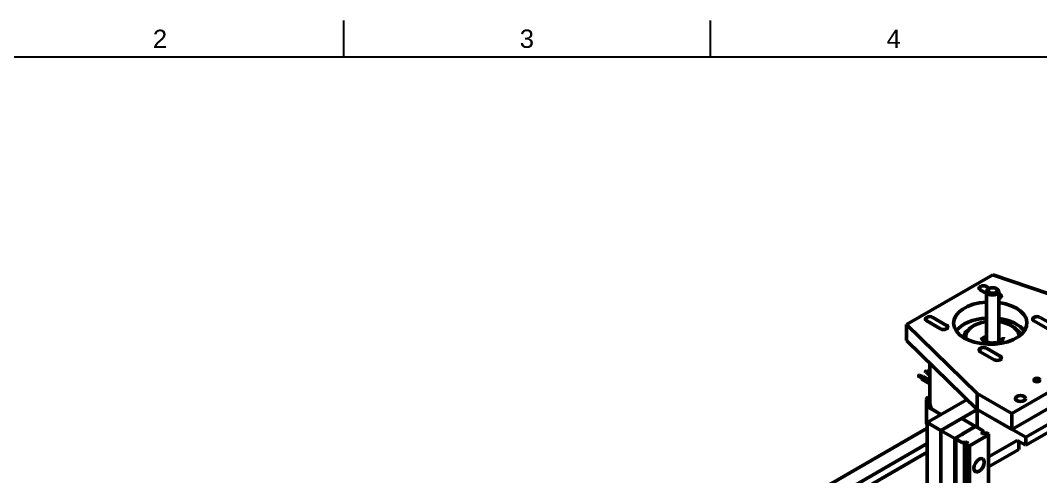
# Model space of a CAD drawing. Header units: millimetres. Extents: x 0 to 420, y 0 to 297.
# Drawn here: x 71 to 210, y 229.8 to 292 of the extents above; entities that cross this region are included whole.
import ezdxf
from ezdxf.enums import TextEntityAlignment as Align

# ---------------------------------------------------------------- set-up
doc = ezdxf.new("R2010")
doc.units = ezdxf.units.MM
doc.header["$LTSCALE"] = 0.75
doc.layers.add('Border', color=7, linetype='Continuous', lineweight=25)
doc.layers.add('Visible', color=7, linetype='Continuous', lineweight=50)
doc.styles.add('FusionTitle', font='')
doc.styles.get('FusionTitle').set_extended_font_data('Arial Unicode MS')

# ---------------------------------------------------------------- blocks, each defined once
blk = doc.blocks.new('ISO_A3_SHEET')
at = {"layer": 'Border'}
for p, q in [((115, 292), (115, 287)), ((165, 292), (165, 287)), ((410, 287), (20, 287))]:
    blk.add_line(p, q, dxfattribs=at)
at = {"layer": 'Border', "style": 'FusionTitle'}
for s, p in [('2', (90, 289.5)), ('3', (140, 289.5)), ('4', (190, 289.5))]:
    blk.add_text(s, height=2.5, dxfattribs=at).set_placement(p, align=Align.MIDDLE)

msp = doc.modelspace()

# ---------------------------------------------------------------- linework, layer by layer
at = {"layer": 'Visible', "extrusion": (0, 0.816497, 0.57735)}
for p, q in [((203.51, 257.32, 13.61), (191.73, 250.51, 23.23)), ((219.78, 251.74, 21.5), (203.51, 257.32, 13.61)), ((202.64, 254.76, 17.23), (201.8, 255.24, 16.54)), ((202.63, 255.72, 15.87), (203.06, 255.47, 16.23)), ((202.64, 255.03, 26.37), (202.64, 248.14, 21.5)), ((203.94, 255.44, 26.09), (204.06, 255.37, 25.89)), ((204.31, 255.03, 26.37), (204.31, 248.36, 21.66)), ((204.31, 254.75, 17.24), (204.51, 254.63, 17.41)), ((191.73, 250.51, 23.23), (201.39, 241.12, 36.51)), ((191.73, 248.34, 21.69), (191.73, 250.51, 23.23)), ((196.38, 249.94, 24.05), (194.5, 251.02, 22.51)), ((195.32, 251.5, 21.84), (197.21, 250.41, 23.38)), ((211, 249.94, 24.05), (209.11, 251.02, 22.51)), ((209.94, 251.5, 21.84), (211.74, 250.46, 23.31)), ((206.11, 238.4, 40.36), (224.49, 249.02, 25.35)), ((207.5, 249.29, 20.35), (207.05, 249.3, 20.34)), ((201.39, 238.95, 34.97), (191.73, 248.34, 21.69)), ((199.81, 248.82, 21.99), (199.81, 248.58, 21.81)), ((203.69, 245.72, 30.02), (201.8, 246.81, 28.48)), ((202.63, 247.28, 27.8), (204.51, 246.19, 29.34)), ((224.49, 246.84, 23.81), (206.11, 236.23, 38.82)), ((194.94, 239.92, 15.69), (194.94, 245.22, 19.44)), ((193.41, 243.46, 8.86), (193.79, 243.24, 9.17)), ((193.5, 243.6, 8.86), (193.88, 243.38, 9.17)), ((194.03, 243.43, 9.25), (194.94, 242.9, 9.99)), ((194.36, 244, 8.09), (194.74, 243.78, 8.4)), ((194.44, 244.15, 8.09), (194.82, 243.93, 8.4)), ((194.77, 243.63, 8.48), (194.94, 243.53, 8.62)), ((194.83, 244.27, 7.71), (194.94, 244.21, 7.8)), ((194.91, 244.42, 7.71), (194.94, 244.4, 7.73)), ((193.83, 243.08, 9.25), (194.94, 242.44, 10.16)), ((194.66, 240.55, 14.8), (194.94, 240.71, 14.58)), ((201.39, 241.12, 36.51), (206.11, 238.4, 40.36)), ((201.39, 238.95, 34.97), (201.39, 241.12, 36.51)), ((194.47, 239.57, 16.2), (194.47, 240.28, 15.19)), ((194.47, 237.12, 14.47), (194.47, 239.57, 16.2)), ((199.99, 240.31, 33.04), (194.56, 237.18, 37.47)), ((196.44, 238.27, 18.04), (194.66, 239.29, 16.58)), ((195.38, 238.88, 17.17), (196.44, 238.27, 18.04)), ((201.39, 238.95, 34.97), (196.44, 236.09, 39.01)), ((207.99, 235.14, 40.36), (201.39, 238.95, 34.97)), ((201.39, 238.95, 34.97), (201.39, 236.49, 33.24)), ((201.39, 238.95, 34.97), (206.11, 236.23, 38.82)), ((206.11, 236.23, 38.82), (206.11, 238.4, 40.36)), ((212.7, 237.86, 36.51), (207.99, 235.14, 40.36)), ((82.36, 171.62, -30.4), (194.56, 236.39, -122)), ((194.56, 237.18, 37.47), (194.56, 182.75, -1.02)), ((194.56, 237.18, 37.47), (196.44, 236.09, 39.01)), ((196.44, 236.09, 39.01), (199.27, 237.72, 36.7)), ((201.16, 236.63, 38.24), (198.33, 235, 40.55)), ((199.27, 237.72, 36.7), (201.16, 236.63, 38.24)), ((199.37, 235.6, 39.71), (201.03, 236.56, 38.34)), ((201.03, 236.56, 38.34), (201.27, 236.56, 38.34)), ((201.16, 236.56, 38.19), (201.16, 236.63, 38.24)), ((201.27, 236.56, 38.34), (202.12, 236.07, 39.04)), ((212.7, 236.77, 35.74), (207.99, 234.05, 39.59)), ((196.44, 181.66, 0.52), (196.44, 236.09, 39.01)), ((196.44, 236.09, 39.01), (198.33, 235, 40.55)), ((196.44, 236.09, 39.01), (196.44, 181.66, 0.52)), ((198.33, 235, 40.55), (198.33, 217.13, 27.92)), ((198.45, 235.07, 40.45), (199.18, 235.49, 39.86)), ((198.45, 234.94, 40.65), (198.45, 235.07, 40.45)), ((199.37, 235.6, 39.71), (199.37, 235.57, 39.69)), ((202.92, 235.47, 39.88), (200.33, 233.98, 41.99)), ((202.11, 235.83, 39.39), (202.04, 235.77, 39.46)), ((202.04, 235.71, 39.55), (202.15, 235.65, 39.64)), ((202.13, 235.86, 39.34), (202.13, 235.66, 39.2)), ((202.15, 236.03, 39.09), (202.15, 235.65, 38.82)), ((202.26, 235.65, 39.64), (202.35, 235.69, 39.58)), ((202.76, 235.7, 39.56), (202.92, 235.61, 39.69)), ((202.92, 235.61, 39.69), (202.92, 235.47, 39.88)), ((202.92, 235.47, 39.88), (202.92, 218.42, 27.83)), ((207.99, 235.14, 40.36), (207.99, 234.05, 39.59)), ((84.18, 170.57, -29.44), (194.56, 234.3, -119.57)), ((199.3, 234.44, 41.34), (198.45, 234.94, 40.65)), ((198.45, 234.94, 40.65), (198.45, 217.2, 28.11)), ((199.65, 234.44, 41.35), (199.65, 217.39, 29.29)), ((199.81, 234.49, 41.27), (199.73, 234.45, 41.33)), ((199.91, 234.11, 41.81), (199.91, 217.04, 29.75)), ((200.03, 234.43, 41.36), (199.93, 234.49, 41.28)), ((199.94, 234.28, 41.58), (199.94, 234.16, 41.49)), ((200.1, 233.98, 41.99), (199.94, 234.07, 41.86)), ((199.96, 234.31, 41.53), (200.04, 234.36, 41.46)), ((200.33, 233.98, 41.99), (200.1, 233.98, 41.99)), ((200.1, 233.98, 41.99), (200.1, 216.93, 29.93)), ((200.33, 233.98, 41.99), (200.33, 216.93, 29.94)), ((202.92, 232.48, 32.27), (206.81, 234.73, 38.63)), ((207.99, 234.05, 39.59), (206.81, 234.73, 38.63)), ((207.05, 234.59, 27.27), (207.05, 233.5, 26.5)), ((85.2, 169.98, -27.91), (194.56, 233.11, -117.2)), ((207.05, 233.5, 26.5), (202.92, 231.12, 29.88))]:
    msp.add_line(p, q, dxfattribs=at)
at = {"layer": 'Visible', "extrusion": (2.9e-15, -0.816497, -0.57735)}
msp.add_circle((203.47, -125.71, -223.62), 0.667, dxfattribs=at)
at = {"layer": 'Visible', "extrusion": (6.3e-15, -0.816497, -0.57735)}
for centre, radius in [((209.52, -112.58, -217.96), 0.417), ((207.28, -108.22, -217.96), 0.7)]:
    msp.add_circle(centre, radius, dxfattribs=at)
at = {"layer": 'Visible', "extrusion": (0.707107, -0.408248, 0.57735)}
msp.add_circle((301.15, -2.57, 70.38), 1, dxfattribs=at)
at = {"layer": 'Visible', "extrusion": (-1.97e-14, -0.816497, -0.57735)}
for centre, start, end in [((202.22, -134.27, -217.96), 135, 315), ((194.91, -126.96, -217.96), 135, 315), ((196.79, -125.08, -217.96), 315, 135), ((209.52, -126.96, -217.96), 135, 315), ((202.22, -119.65, -217.96), 135, 315)]:
    msp.add_arc(centre, 0.583, start, end, dxfattribs=at)
at = {"layer": 'Visible', "extrusion": (2.9e-15, -0.816497, -0.57735)}
for centre, radius, start, end in [((203.47, -125.71, -223.46), 0.833, 315, 188.1301), ((203.47, -125.71, -215.29), 4.12, 190.6185, 217.4355), ((203.47, -125.71, -215.12), 1.5, 200.927, 236.251), ((203.47, -125.71, -215.29), 4.12, 322.5645, 340.6104), ((195.13, -126.33, -204.96), 0.667, 180, 225), ((195.13, -125.09, -204.96), 0.667, 135, 180)]:
    msp.add_arc(centre, radius, start, end, dxfattribs=at)
at = {"layer": 'Visible', "extrusion": (2.2e-15, -0.816497, -0.57735)}
msp.add_arc((204.1, -132.38, -217.96), 0.583, 315, 69.554, dxfattribs=at)
at = {"layer": 'Visible', "extrusion": (1.02e-14, -0.816497, -0.57735)}
msp.add_arc((203.16, -126.02, -217.96), 5, 283.2568, 264.0295, dxfattribs=at)
at = {"layer": 'Visible', "extrusion": (4.2e-15, -0.816497, -0.57735)}
msp.add_arc((203.16, -126.02, -215.29), 5, 202.1556, 264.0295, dxfattribs=at)
at = {"layer": 'Visible', "extrusion": (-2.3e-15, -0.816497, -0.57735)}
msp.add_arc((203.16, -126.02, -215.29), 5, 283.2568, 337.8444, dxfattribs=at)
at = {"layer": 'Visible', "extrusion": (0, 0.816497, 0.57735)}
for centre, radius, start, end in [((-206.5, -122.68, 215.29), 4.67, 296.3346, 298.0503), ((-203.47, -125.71, 214.96), 1.38, 307.0427, 337.351), ((-203.47, -125.71, 214.52), 2.12, 293.185, 304.8739), ((-206.5, -122.68, 215.29), 4.67, 324.4857, 325.5557), ((-203.47, -125.71, 204.96), 8.53, 0, 6.9095), ((-196.32, -124.84, 204.96), 1.33, 6.9095, 45), ((-199.2, -103.58, 215.29), 0.166, 81.8699, 188.1301), ((-202.1, -103.85, 215.29), 0.0831, 320, 45), ((-202.51, -104.17, 215.29), 0.399, 337.269, 14.391), ((-202.21, -103.75, 215.29), 0.0831, 45, 130), ((-202.51, -104.17, 215.29), 0.399, 77.1976, 112.7131), ((-199.55, -101.21, 215.29), 0.399, 254.4301, 292.0673), ((-199.87, -101.62, 215.29), 0.0831, 225, 310), ((-199.55, -101.21, 215.29), 0.399, 157.2938, 192.8024), ((-199.97, -101.51, 215.29), 0.0831, 140, 225)]:
    msp.add_arc(centre, radius, start, end, dxfattribs=at)
at = {"layer": 'Visible', "extrusion": (-5e-16, -5.2e-15, -1)}
msp.add_arc((-202.23, 248.12, -19.98), 0.55, 84.9336, 88.304, dxfattribs=at)
at = {"layer": 'Visible', "extrusion": (-4.9e-15, -9.2e-15, -1)}
msp.add_arc((-202.23, 248.12, -19.98), 0.605, 114.5167, 116.959, dxfattribs=at)
at = {"layer": 'Visible', "extrusion": (1.963e-13, -0.816497, -0.57735)}
msp.add_arc((206.5, -122.68, -215.29), 3.68, 233.371, 243.5775, dxfattribs=at)
at = {"layer": 'Visible', "extrusion": (9e-15, -0.816497, -0.57735)}
msp.add_arc((204.1, -117.77, -217.96), 0.583, 315, 135, dxfattribs=at)
at = {"layer": 'Visible', "extrusion": (-0.707107, 0.408248, -0.57735)}
for centre, radius, end in [((-307.63, -19.19, -42.49), 0.0833, 180), ((-307.63, -19.19, -43.16), 0.2, 180), ((-308.57, -20.13, -42.49), 0.0833, 180), ((-308.57, -20.13, -43.16), 0.2, 164.5745), ((-309.04, -20.6, -42.49), 0.0833, 180)]:
    msp.add_arc(centre, radius, 360, end, dxfattribs=at)
at = {"layer": 'Visible', "extrusion": (-9.5e-15, -0.816497, -0.57735)}
for centre, start, end in [((202.05, -104.05, -215.29), 345.609, 40), ((202.07, -104.35, -215.29), 311.3254, 22.731), ((202.41, -103.7, -215.29), 230, 282.8024), ((202.7, -103.72, -215.29), 247.2869, 316.6806), ((199.36, -101.66, -215.29), 67.2772, 135), ((199.67, -101.67, -215.29), 50, 104.391), ((200, -101.02, -215.29), 135.0008, 202.7062), ((200.02, -101.31, -215.29), 167.1976, 220)]:
    msp.add_arc(centre, 0.0831, start, end, dxfattribs=at)
at = {"layer": 'Visible', "extrusion": (0.707107, -0.408248, 0.57735)}
msp.add_rational_spline([(203, 255.44, 26.09), (202.84, 255.35, 26.21), (202.65, 255.1, 26.28)], [5.75000000087, 5.75000000086, 5.1111111115], degree=2, dxfattribs=at)
at = {"layer": 'Visible'}
for points, knots in [([(202.64, 250.93, 19.15), (202.51, 250.91, 19.18), (202.38, 250.89, 19.21), (201.89, 250.78, 19.35), (201.54, 250.67, 19.5), (200.92, 250.39, 19.89), (200.64, 250.22, 20.13), (200.2, 249.83, 20.65), (200.04, 249.62, 20.94), (199.85, 249.2, 21.49), (199.81, 249.01, 21.74), (199.81, 248.82, 21.99)], [7.300514, 7.300514, 7.300514, 7.300514, 7.411028, 7.411028, 7.734837, 7.734837, 8.059414, 8.059414, 8.38257, 8.38257, 8.63938, 8.63938, 8.63938, 8.63938]), ([(207.13, 248.97, 21.8), (207.11, 249.14, 21.57), (207.05, 249.32, 21.34), (206.84, 249.71, 20.83), (206.67, 249.91, 20.55), (206.21, 250.28, 20.04), (205.93, 250.45, 19.82), (205.29, 250.71, 19.45), (204.93, 250.82, 19.3), (204.48, 250.9, 19.19), (204.39, 250.91, 19.17), (204.31, 250.93, 19.15)], [5.561525, 5.561525, 5.561525, 5.561525, 5.801461, 5.801461, 6.115696, 6.115696, 6.439361, 6.439361, 6.763869, 6.763869, 6.836653, 6.836653, 6.836653, 6.836653]), ([(201.97, 248.82, 21.99), (201.97, 248.73, 22.15), (202, 248.64, 22.31), (202.12, 248.46, 22.59), (202.2, 248.38, 22.71), (202.4, 248.25, 22.93), (202.51, 248.19, 23.02), (202.78, 248.09, 23.16), (202.93, 248.05, 23.22), (203.23, 248, 23.28), (203.4, 248, 23.3), (203.72, 248.01, 23.28), (203.87, 248.03, 23.26), (204.17, 248.09, 23.16), (204.31, 248.14, 23.09), (204.55, 248.25, 22.92), (204.66, 248.32, 22.82), (204.82, 248.46, 22.59), (204.88, 248.54, 22.47), (204.96, 248.69, 22.23), (204.97, 248.75, 22.11), (204.97, 248.82, 21.99)], [2.356194, 2.356194, 2.356194, 2.356194, 2.727063, 2.727063, 3.050698, 3.050698, 3.359675, 3.359675, 3.669476, 3.669476, 3.981108, 3.981108, 4.293246, 4.293246, 4.604351, 4.604351, 4.913448, 4.913448, 5.224177, 5.224177, 5.497787, 5.497787, 5.497787, 5.497787]), ([(202.15, 248.44, 20.49), (202.17, 248.46, 20.48), (202.18, 248.48, 20.46), (202.23, 248.53, 20.43), (202.27, 248.55, 20.4), (202.33, 248.59, 20.35), (202.37, 248.61, 20.31), (202.42, 248.62, 20.27), (202.43, 248.62, 20.26), (202.44, 248.62, 20.25)], [0.7438208, 0.7438208, 0.7438208, 0.7438208, 0.7660166, 0.7660166, 0.8091995, 0.8091995, 0.8523825, 0.8523825, 0.8630562, 0.8630562, 0.8630562, 0.8630562]), ([(202.49, 248.67, 19.98), (202.46, 248.68, 20), (202.43, 248.69, 20.03), (202.37, 248.7, 20.09), (202.33, 248.7, 20.13), (202.25, 248.68, 20.2), (202.21, 248.67, 20.24), (202.17, 248.65, 20.27), (202.16, 248.64, 20.28), (202.16, 248.64, 20.28)], [-0.9402499, -0.9402499, -0.9402499, -0.9402499, -0.9071267, -0.9071267, -0.8612024, -0.8612024, -0.8152781, -0.8152781, -0.8092588, -0.8092588, -0.8092588, -0.8092588]), ([(202.17, 248.42, 20.44), (202.18, 248.43, 20.43), (202.2, 248.44, 20.42), (202.24, 248.48, 20.39), (202.27, 248.51, 20.37), (202.31, 248.54, 20.33), (202.33, 248.54, 20.32), (202.34, 248.55, 20.31)], [0.67844777, 0.67844777, 0.67844777, 0.67844777, 0.69426713, 0.69426713, 0.73341237, 0.73341237, 0.75034209, 0.75034209, 0.75034209, 0.75034209]), ([(194.56, 236.88, 14.64), (194.54, 236.9, 14.63), (194.53, 236.92, 14.61), (194.5, 236.97, 14.57), (194.49, 237, 14.55), (194.47, 237.06, 14.51), (194.47, 237.09, 14.49), (194.47, 237.12, 14.47)], [3.4803269, 3.4803269, 3.4803269, 3.4803269, 3.6128316, 3.6128316, 3.7699112, 3.7699112, 3.9269908, 3.9269908, 3.9269908, 3.9269908])]:
    msp.add_open_spline(points, degree=3, knots=knots, dxfattribs=at)

# ---------------------------------------------------------------- block references
at = {"layer": 'Border'}
msp.add_blockref('ISO_A3_SHEET', (0, 0), dxfattribs=at)

doc.saveas('drawing.dxf')
